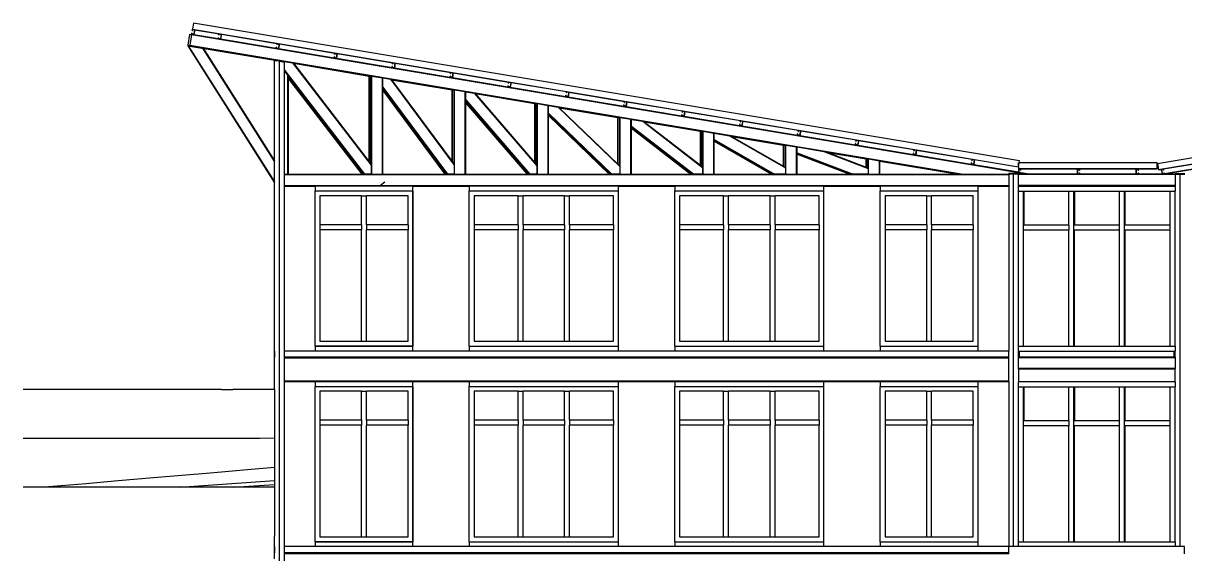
# Model space of a CAD drawing. Extents: x -47 to 47, y -13.1 to 12.1.
# Drawn here: x -46.96 to -23.22, y 1.22 to 12.06 of the extents above; entities that cross this region are included whole.
import ezdxf

# ---------------------------------------------------------------- set-up
doc = ezdxf.new("R2010")
doc.units = 0
doc.layers.get('0').update_dxf_attribs({"linetype": 'CONTINUOUS'})

msp = doc.modelspace()

# ---------------------------------------------------------------- linework, layer by layer
for p, q in [((-43.504, 11.915), (-43.5, 11.94)), ((-43.504, 11.915), (-43.499, 11.915)), ((-43.499, 11.946), (-43.5, 11.94)), ((-43.5, 11.94), (-43.451, 11.932)), ((-43.48, 12.064), (-43.499, 11.946)), ((-43.48, 12.064), (-43.499, 11.946)), ((-43.499, 11.946), (-26.619, 9.132)), ((-43.499, 11.915), (-43.496, 11.934)), ((-43.496, 11.934), (-43.457, 11.928)), ((-26.6, 9.251), (-43.48, 12.064)), ((-43.457, 11.928), (-43.472, 11.839)), ((-43.451, 11.932), (-43.467, 11.833)), ((-43.451, 11.932), (-42.956, 11.849)), ((-6.558, 12.064), (-23.779, 9.194)), ((-23.76, 9.075), (-6.538, 11.946)), ((-43.558, 11.832), (-43.595, 11.614)), ((-43.557, 11.841), (-43.558, 11.832)), ((-43.558, 11.832), (-43.519, 11.825)), ((-43.557, 11.841), (-43.518, 11.835)), ((-43.519, 11.825), (-43.555, 11.614)), ((-43.518, 11.832), (-43.519, 11.825)), ((-43.517, 11.841), (-43.518, 11.835)), ((-43.518, 11.835), (-43.518, 11.832)), ((-43.518, 11.832), (-26.619, 9.015)), ((-43.517, 11.841), (-43.513, 11.866)), ((-43.467, 11.833), (-43.517, 11.841)), ((-43.508, 11.865), (-43.513, 11.866)), ((-43.511, 11.846), (-43.508, 11.865)), ((-43.472, 11.839), (-43.511, 11.846)), ((-43.467, 11.833), (-42.972, 11.751)), ((-42.972, 11.751), (-42.968, 11.775)), ((-42.923, 11.743), (-42.972, 11.751)), ((-42.963, 11.775), (-42.968, 11.775)), ((-42.967, 11.755), (-42.963, 11.775)), ((-42.927, 11.748), (-42.967, 11.755)), ((-42.96, 11.825), (-42.956, 11.849)), ((-42.96, 11.825), (-42.955, 11.824)), ((-42.956, 11.849), (-42.907, 11.841)), ((-42.955, 11.824), (-42.952, 11.844)), ((-42.952, 11.844), (-42.912, 11.837)), ((-42.912, 11.837), (-42.927, 11.748)), ((-42.907, 11.841), (-42.923, 11.743)), ((-42.923, 11.743), (-41.789, 11.553)), ((-42.907, 11.841), (-41.772, 11.652)), ((-41.776, 11.627), (-41.772, 11.652)), ((-41.772, 11.652), (-41.723, 11.644)), ((-41.772, 11.627), (-41.768, 11.646)), ((-41.768, 11.646), (-41.729, 11.64)), ((-41.729, 11.64), (-41.744, 11.551)), ((-41.723, 11.644), (-41.739, 11.545)), ((-41.723, 11.644), (-40.589, 11.455)), ((-6.519, 11.832), (-23.626, 8.981)), ((-43.595, 11.614), (-43.596, 11.605)), ((-43.596, 11.605), (-41.818, 11.308)), ((-43.596, 11.604), (-43.596, 11.605)), ((-43.596, 11.604), (-43.596, 11.605)), ((-43.596, 11.604), (-43.596, 11.605)), ((-43.596, 11.604), (-41.819, 8.803)), ((-43.583, 11.602), (-43.596, 11.604)), ((-43.595, 11.614), (-43.556, 11.608)), ((-43.291, 11.554), (-43.583, 11.602)), ((-43.583, 11.602), (-41.819, 8.822)), ((-43.555, 11.614), (-43.556, 11.608)), ((-43.556, 11.608), (-43.556, 11.605)), ((-43.556, 11.605), (-41.817, 11.315)), ((-43.555, 11.614), (-27.752, 8.981)), ((-43.278, 11.552), (-43.291, 11.554)), ((-43.291, 11.554), (-41.819, 9.233)), ((-43.278, 11.552), (-41.819, 9.251)), ((-41.789, 11.553), (-41.785, 11.578)), ((-41.739, 11.545), (-41.789, 11.553)), ((-41.78, 11.577), (-41.785, 11.578)), ((-41.783, 11.558), (-41.78, 11.577)), ((-41.744, 11.551), (-41.783, 11.558)), ((-41.776, 11.627), (-41.772, 11.627)), ((-41.739, 11.545), (-40.605, 11.356)), ((-40.593, 11.43), (-40.589, 11.455)), ((-40.593, 11.43), (-40.588, 11.429)), ((-40.589, 11.455), (-40.539, 11.447)), ((-40.588, 11.429), (-40.585, 11.449)), ((-40.585, 11.449), (-40.545, 11.443)), ((-40.545, 11.443), (-40.56, 11.354)), ((-40.539, 11.447), (-40.556, 11.348)), ((-40.539, 11.447), (-39.405, 11.258)), ((-41.819, 11.305), (-41.818, 11.308)), ((-41.819, 11.305), (-41.819, 11.305)), ((-41.813, 11.304), (-41.819, 11.305)), ((-41.819, 9.251), (-41.819, 11.305)), ((-41.818, 11.308), (-41.817, 11.315)), ((-41.617, 11.282), (-41.817, 11.315)), ((-41.779, 11.298), (-41.813, 11.304)), ((-41.813, 11.304), (-41.779, 11.298)), ((-41.779, 11.298), (-41.779, 11.298)), ((-41.719, 11.288), (-41.779, 11.298)), ((-41.719, -2.274), (-41.719, 11.288)), ((-41.719, 11.288), (-41.619, 11.272)), ((-41.619, 11.272), (-41.617, 11.282)), ((-41.619, 11.103), (-41.619, 11.272)), ((-41.617, 11.282), (-41.457, 11.255)), ((-41.457, 11.255), (-39.846, 9.161)), ((-41.457, 11.255), (-41.443, 11.253)), ((-41.443, 11.253), (-39.846, 10.986)), ((-41.443, 11.253), (-41.437, 11.245)), ((-41.437, 11.245), (-39.886, 10.986)), ((-41.437, 11.245), (-39.886, 9.229)), ((-40.605, 11.356), (-40.601, 11.381)), ((-40.556, 11.348), (-40.605, 11.356)), ((-40.596, 11.38), (-40.601, 11.381)), ((-40.599, 11.36), (-40.596, 11.38)), ((-40.56, 11.354), (-40.599, 11.36)), ((-40.556, 11.348), (-39.421, 11.159)), ((-39.421, 11.159), (-39.417, 11.184)), ((-39.372, 11.151), (-39.421, 11.159)), ((-39.412, 11.183), (-39.417, 11.184)), ((-39.416, 11.163), (-39.412, 11.183)), ((-39.376, 11.156), (-39.416, 11.163)), ((-39.409, 11.233), (-39.405, 11.258)), ((-39.409, 11.233), (-39.404, 11.232)), ((-39.405, 11.258), (-39.356, 11.249)), ((-39.404, 11.232), (-39.401, 11.252)), ((-39.401, 11.252), (-39.361, 11.245)), ((-39.361, 11.245), (-39.376, 11.156)), ((-39.356, 11.249), (-39.372, 11.151)), ((-39.356, 11.249), (-38.221, 11.06)), ((-41.619, 11.087), (-41.619, 11.103)), ((-41.619, 11.103), (-39.985, 8.981)), ((-41.619, 8.981), (-41.619, 11.087)), ((-41.619, 11.087), (-41.548, 10.996)), ((-41.548, 8.981), (-41.548, 10.996)), ((-41.548, 10.996), (-41.539, 10.983)), ((-41.539, 10.947), (-41.539, 10.983)), ((-41.539, 10.983), (-39.997, 8.981)), ((-41.539, 10.931), (-41.539, 10.947)), ((-41.539, 10.947), (-40.025, 8.981)), ((-41.539, 10.931), (-40.037, 8.981)), ((-41.539, 8.981), (-41.539, 10.931)), ((-39.886, 9.229), (-39.886, 10.986)), ((-39.876, 10.985), (-39.886, 10.986)), ((-39.876, 9.217), (-39.876, 10.985)), ((-39.876, 10.985), (-39.846, 10.98)), ((-39.836, 10.985), (-39.846, 10.986)), ((-39.846, 10.98), (-39.846, 10.986)), ((-39.846, 9.177), (-39.846, 10.98)), ((-39.836, 8.981), (-39.836, 10.985)), ((-39.836, 10.985), (-39.616, 10.948)), ((-39.616, 8.981), (-39.616, 10.948)), ((-39.606, 10.946), (-39.616, 10.948)), ((-39.606, 10.761), (-39.606, 10.946)), ((-39.606, 10.946), (-39.45, 10.92)), ((-39.45, 10.92), (-38.153, 9.166)), ((-39.45, 10.92), (-39.436, 10.918)), ((-39.372, 11.151), (-38.238, 10.962)), ((-38.238, 10.962), (-38.234, 10.986)), ((-38.188, 10.953), (-38.238, 10.962)), ((-38.229, 10.985), (-38.234, 10.986)), ((-38.232, 10.966), (-38.229, 10.985)), ((-38.193, 10.959), (-38.232, 10.966)), ((-38.225, 11.036), (-38.221, 11.06)), ((-38.225, 11.036), (-38.221, 11.035)), ((-38.221, 11.06), (-38.172, 11.052)), ((-38.221, 11.035), (-38.217, 11.055)), ((-38.217, 11.055), (-38.178, 11.048)), ((-38.178, 11.048), (-38.193, 10.959)), ((-38.172, 11.052), (-38.188, 10.953)), ((-38.188, 10.953), (-37.054, 10.764)), ((-38.172, 11.052), (-37.038, 10.863)), ((-39.606, 10.761), (-39.614, 10.755)), ((-39.614, 10.755), (-39.606, 10.744)), ((-39.606, 10.761), (-38.29, 8.981)), ((-39.606, 10.744), (-39.606, 10.761)), ((-39.606, 10.744), (-38.303, 8.981)), ((-39.606, 10.707), (-39.606, 10.744)), ((-39.606, 10.707), (-38.33, 8.981)), ((-39.606, 10.69), (-39.606, 10.707)), ((-39.606, 8.981), (-39.606, 10.69)), ((-39.606, 10.69), (-38.343, 8.981)), ((-39.436, 10.918), (-38.153, 10.704)), ((-39.436, 10.918), (-39.43, 10.91)), ((-39.43, 10.91), (-38.193, 10.704)), ((-39.43, 10.91), (-38.193, 9.237)), ((-38.193, 9.237), (-38.193, 10.704)), ((-38.184, 10.703), (-38.193, 10.704)), ((-38.184, 9.223), (-38.184, 10.703)), ((-38.184, 10.703), (-38.153, 10.698)), ((-38.144, 10.703), (-38.153, 10.704)), ((-38.153, 10.698), (-38.153, 10.704)), ((-38.153, 9.183), (-38.153, 10.698)), ((-38.144, 8.981), (-38.144, 10.703)), ((-38.144, 10.703), (-37.923, 10.666)), ((-37.054, 10.764), (-37.05, 10.789)), ((-37.005, 10.756), (-37.054, 10.764)), ((-37.045, 10.788), (-37.05, 10.789)), ((-37.048, 10.768), (-37.045, 10.788)), ((-37.009, 10.762), (-37.048, 10.768)), ((-37.042, 10.838), (-37.038, 10.863)), ((-37.042, 10.838), (-37.037, 10.838)), ((-37.038, 10.863), (-36.988, 10.855)), ((-37.037, 10.838), (-37.034, 10.857)), ((-37.034, 10.857), (-36.994, 10.851)), ((-36.994, 10.851), (-37.009, 10.762)), ((-36.988, 10.855), (-37.005, 10.756)), ((-37.005, 10.756), (-35.87, 10.567)), ((-36.988, 10.855), (-35.854, 10.666)), ((-37.923, 8.981), (-37.923, 10.666)), ((-37.913, 10.664), (-37.923, 10.666)), ((-37.913, 10.496), (-37.913, 10.664)), ((-37.913, 10.664), (-37.743, 10.636)), ((-37.913, 10.481), (-37.913, 10.496)), ((-37.913, 10.496), (-36.607, 8.981)), ((-37.913, 10.481), (-36.619, 8.981)), ((-37.913, 10.449), (-37.913, 10.481)), ((-37.913, 10.449), (-36.647, 8.981)), ((-37.913, 10.434), (-37.913, 10.449)), ((-37.743, 10.636), (-36.461, 9.149)), ((-37.743, 10.636), (-37.728, 10.633)), ((-37.728, 10.633), (-36.461, 10.422)), ((-37.728, 10.633), (-37.722, 10.626)), ((-37.722, 10.626), (-36.501, 10.422)), ((-37.722, 10.626), (-36.501, 9.211)), ((-35.87, 10.567), (-35.866, 10.592)), ((-35.821, 10.559), (-35.87, 10.567)), ((-35.861, 10.591), (-35.866, 10.592)), ((-35.865, 10.571), (-35.861, 10.591)), ((-35.825, 10.565), (-35.865, 10.571)), ((-35.858, 10.641), (-35.854, 10.666)), ((-35.858, 10.641), (-35.853, 10.64)), ((-35.854, 10.666), (-35.805, 10.658)), ((-35.853, 10.64), (-35.85, 10.66)), ((-35.85, 10.66), (-35.81, 10.653)), ((-35.81, 10.653), (-35.825, 10.565)), ((-35.805, 10.658), (-35.821, 10.559)), ((-35.821, 10.559), (-34.687, 10.37)), ((-35.805, 10.658), (-34.67, 10.468)), ((-34.674, 10.444), (-34.67, 10.468)), ((-34.674, 10.444), (-34.669, 10.443)), ((-34.67, 10.468), (-34.621, 10.46)), ((-34.669, 10.443), (-34.666, 10.463)), ((-34.666, 10.463), (-34.627, 10.456)), ((-34.627, 10.456), (-34.642, 10.367)), ((-34.621, 10.46), (-34.637, 10.362)), ((-34.621, 10.46), (-33.487, 10.271)), ((-37.913, 8.981), (-37.913, 10.434)), ((-37.913, 10.434), (-36.659, 8.981)), ((-36.501, 9.211), (-36.501, 10.422)), ((-36.501, 10.422), (-36.491, 10.421)), ((-36.491, 9.199), (-36.491, 10.421)), ((-36.491, 10.421), (-36.461, 10.416)), ((-36.461, 10.422), (-36.451, 10.421)), ((-36.461, 10.416), (-36.461, 10.422)), ((-36.461, 9.164), (-36.461, 10.416)), ((-36.451, 8.981), (-36.451, 10.421)), ((-36.451, 10.421), (-36.231, 10.384)), ((-36.231, 8.981), (-36.231, 10.384)), ((-36.231, 10.384), (-36.221, 10.382)), ((-36.221, 10.229), (-36.221, 10.382)), ((-36.221, 10.382), (-36.029, 10.35)), ((-36.221, 10.215), (-36.221, 10.229)), ((-36.221, 10.229), (-34.927, 8.981)), ((-36.221, 10.215), (-34.941, 8.981)), ((-36.221, 10.19), (-36.221, 10.215)), ((-36.029, 10.35), (-34.768, 9.134)), ((-36.029, 10.35), (-36.012, 10.347)), ((-36.012, 10.347), (-34.768, 10.14)), ((-36.012, 10.347), (-36.004, 10.339)), ((-36.004, 10.339), (-34.808, 10.14)), ((-36.004, 10.339), (-34.808, 9.186)), ((-34.687, 10.37), (-34.683, 10.394)), ((-34.637, 10.362), (-34.687, 10.37)), ((-34.678, 10.394), (-34.683, 10.394)), ((-34.681, 10.374), (-34.678, 10.394)), ((-34.642, 10.367), (-34.681, 10.374)), ((-34.637, 10.362), (-33.503, 10.173)), ((-33.491, 10.247), (-33.487, 10.271)), ((-33.491, 10.247), (-33.486, 10.246)), ((-33.487, 10.271), (-33.437, 10.263)), ((-33.486, 10.246), (-33.483, 10.265)), ((-33.483, 10.265), (-33.443, 10.259)), ((-33.443, 10.259), (-33.458, 10.17)), ((-33.437, 10.263), (-33.454, 10.164)), ((-33.437, 10.263), (-32.303, 10.074)), ((-36.221, 10.19), (-34.967, 8.981)), ((-36.221, 10.177), (-36.221, 10.19)), ((-36.221, 8.981), (-36.221, 10.177)), ((-36.221, 10.177), (-34.981, 8.981)), ((-34.808, 9.186), (-34.808, 10.14)), ((-34.808, 10.14), (-34.799, 10.138)), ((-34.799, 9.177), (-34.799, 10.138)), ((-34.799, 10.138), (-34.768, 10.133)), ((-34.768, 10.14), (-34.759, 10.138)), ((-34.768, 10.133), (-34.768, 10.14)), ((-34.768, 9.147), (-34.768, 10.133)), ((-34.759, 8.981), (-34.759, 10.138)), ((-34.759, 10.138), (-34.538, 10.102)), ((-34.538, 8.981), (-34.538, 10.102)), ((-34.538, 10.102), (-34.528, 10.1)), ((-34.528, 9.961), (-34.528, 10.1)), ((-34.528, 10.1), (-34.298, 10.062)), ((-34.298, 10.062), (-33.076, 9.12)), ((-34.298, 10.062), (-34.278, 10.058)), ((-34.278, 10.058), (-33.076, 9.858)), ((-34.278, 10.058), (-34.267, 10.05)), ((-34.267, 10.05), (-33.116, 9.858)), ((-34.267, 10.05), (-33.116, 9.163)), ((-33.503, 10.173), (-33.499, 10.197)), ((-33.454, 10.164), (-33.503, 10.173)), ((-33.494, 10.196), (-33.499, 10.197)), ((-33.497, 10.177), (-33.494, 10.196)), ((-33.458, 10.17), (-33.497, 10.177)), ((-33.454, 10.164), (-32.319, 9.975)), ((-32.319, 9.975), (-32.315, 10)), ((-32.27, 9.967), (-32.319, 9.975)), ((-32.31, 9.999), (-32.315, 10)), ((-32.314, 9.979), (-32.31, 9.999)), ((-32.274, 9.973), (-32.314, 9.979)), ((-32.307, 10.049), (-32.303, 10.074)), ((-32.307, 10.049), (-32.302, 10.048)), ((-32.303, 10.074), (-32.254, 10.066)), ((-32.302, 10.048), (-32.299, 10.068)), ((-32.299, 10.068), (-32.259, 10.062)), ((-32.259, 10.062), (-32.274, 9.973)), ((-32.254, 10.066), (-32.27, 9.967)), ((-32.254, 10.066), (-31.119, 9.877)), ((-34.528, 9.949), (-34.528, 9.961)), ((-34.528, 9.961), (-33.256, 8.981)), ((-34.528, 9.949), (-33.273, 8.981)), ((-34.528, 9.93), (-34.528, 9.949)), ((-34.528, 9.93), (-33.296, 8.981)), ((-34.528, 9.918), (-34.528, 9.93)), ((-34.528, 8.981), (-34.528, 9.918)), ((-34.528, 9.918), (-33.313, 8.981)), ((-33.116, 9.163), (-33.116, 9.858)), ((-33.116, 9.858), (-33.106, 9.856)), ((-33.106, 9.155), (-33.106, 9.856)), ((-33.106, 9.856), (-33.076, 9.851)), ((-33.076, 9.858), (-33.066, 9.856)), ((-33.076, 9.851), (-33.076, 9.858)), ((-33.076, 9.132), (-33.076, 9.851)), ((-33.066, 8.981), (-33.066, 9.856)), ((-33.066, 9.856), (-32.846, 9.82)), ((-32.846, 8.981), (-32.846, 9.82)), ((-32.846, 9.82), (-32.836, 9.818)), ((-32.836, 9.691), (-32.836, 9.818)), ((-32.836, 9.818), (-32.526, 9.766)), ((-32.526, 9.766), (-31.383, 9.108)), ((-32.526, 9.766), (-32.498, 9.762)), ((-32.498, 9.762), (-31.383, 9.576)), ((-32.498, 9.762), (-32.482, 9.752)), ((-32.482, 9.752), (-31.423, 9.576)), ((-32.482, 9.752), (-31.423, 9.142)), ((-32.27, 9.967), (-31.136, 9.778)), ((-31.136, 9.778), (-31.132, 9.803)), ((-31.086, 9.77), (-31.136, 9.778)), ((-31.127, 9.802), (-31.132, 9.803)), ((-31.13, 9.782), (-31.127, 9.802)), ((-31.091, 9.776), (-31.13, 9.782)), ((-31.123, 9.852), (-31.119, 9.877)), ((-31.123, 9.852), (-31.118, 9.851)), ((-31.119, 9.877), (-31.07, 9.868)), ((-31.118, 9.851), (-31.115, 9.871)), ((-31.115, 9.871), (-31.076, 9.864)), ((-31.076, 9.864), (-31.091, 9.776)), ((-31.07, 9.868), (-31.086, 9.77)), ((-31.086, 9.77), (-29.952, 9.581)), ((-31.07, 9.868), (-29.936, 9.679)), ((-32.836, 9.68), (-32.836, 9.691)), ((-32.836, 9.691), (-31.604, 8.981)), ((-32.836, 9.68), (-31.624, 8.981)), ((-32.836, 9.668), (-32.836, 9.68)), ((-32.836, 9.668), (-31.644, 8.981)), ((-32.836, 9.656), (-32.836, 9.668)), ((-32.836, 8.981), (-32.836, 9.656)), ((-32.836, 9.656), (-31.664, 8.981)), ((-31.423, 9.142), (-31.423, 9.576)), ((-31.414, 9.574), (-31.423, 9.576)), ((-31.414, 9.137), (-31.414, 9.574)), ((-31.414, 9.574), (-31.383, 9.569)), ((-31.374, 9.574), (-31.383, 9.576)), ((-31.383, 9.569), (-31.383, 9.576)), ((-31.383, 9.119), (-31.383, 9.569)), ((-31.374, 8.981), (-31.374, 9.574)), ((-31.374, 9.574), (-31.153, 9.538)), ((-31.153, 8.981), (-31.153, 9.538)), ((-31.153, 9.538), (-31.143, 9.536)), ((-31.143, 9.418), (-31.143, 9.536)), ((-31.143, 9.536), (-30.596, 9.445)), ((-29.952, 9.581), (-29.948, 9.605)), ((-29.903, 9.572), (-29.952, 9.581)), ((-29.943, 9.605), (-29.948, 9.605)), ((-29.946, 9.585), (-29.943, 9.605)), ((-29.907, 9.578), (-29.946, 9.585)), ((-29.94, 9.655), (-29.936, 9.679)), ((-29.94, 9.655), (-29.935, 9.654)), ((-29.936, 9.679), (-29.886, 9.671)), ((-29.935, 9.654), (-29.932, 9.674)), ((-29.932, 9.674), (-29.892, 9.667)), ((-29.892, 9.667), (-29.907, 9.578)), ((-29.886, 9.671), (-29.903, 9.572)), ((-29.903, 9.572), (-28.768, 9.383)), ((-29.886, 9.671), (-28.752, 9.482)), ((-31.143, 9.407), (-31.143, 9.418)), ((-31.143, 9.418), (-30, 8.981)), ((-31.143, 9.407), (-30.027, 8.981)), ((-31.143, 9.403), (-31.143, 9.407)), ((-31.143, 9.403), (-30.04, 8.981)), ((-31.143, 9.392), (-31.143, 9.403)), ((-31.143, 8.981), (-31.143, 9.392)), ((-31.143, 9.392), (-30.067, 8.981)), ((-30.596, 9.445), (-30.548, 9.437)), ((-30.596, 9.445), (-29.691, 9.099)), ((-30.548, 9.437), (-29.691, 9.294)), ((-30.548, 9.437), (-30.517, 9.425)), ((-30.517, 9.425), (-29.731, 9.294)), ((-30.517, 9.425), (-29.731, 9.124)), ((-29.731, 9.124), (-29.731, 9.294)), ((-29.731, 9.294), (-29.721, 9.292)), ((-29.721, 9.121), (-29.721, 9.292)), ((-29.721, 9.292), (-29.691, 9.287)), ((-29.691, 9.294), (-29.681, 9.292)), ((-29.691, 9.287), (-29.691, 9.294)), ((-29.691, 9.109), (-29.691, 9.287)), ((-29.681, 8.981), (-29.681, 9.292)), ((-29.681, 9.292), (-29.461, 9.255)), ((-28.768, 9.383), (-28.764, 9.408)), ((-28.719, 9.375), (-28.768, 9.383)), ((-28.759, 9.407), (-28.764, 9.408)), ((-28.763, 9.388), (-28.759, 9.407)), ((-28.723, 9.381), (-28.763, 9.388)), ((-28.756, 9.457), (-28.752, 9.482)), ((-28.756, 9.457), (-28.751, 9.457)), ((-28.752, 9.482), (-28.703, 9.474)), ((-28.751, 9.457), (-28.748, 9.476)), ((-28.748, 9.476), (-28.708, 9.47)), ((-28.708, 9.47), (-28.723, 9.381)), ((-28.703, 9.474), (-28.719, 9.375)), ((-28.719, 9.375), (-27.585, 9.186)), ((-28.703, 9.474), (-27.568, 9.285)), ((-27.572, 9.26), (-27.568, 9.285)), ((-27.572, 9.26), (-27.567, 9.259)), ((-27.568, 9.285), (-27.519, 9.277)), ((-27.567, 9.259), (-27.564, 9.279)), ((-27.564, 9.279), (-27.525, 9.272)), ((-27.525, 9.272), (-27.54, 9.184)), ((-27.519, 9.277), (-27.535, 9.178)), ((-27.519, 9.277), (-26.62, 9.127)), ((-23.653, 9.087), (-22.518, 9.277)), ((-41.819, 9.233), (-41.819, 9.251)), ((-41.819, 8.822), (-41.819, 9.233)), ((-39.886, 9.229), (-39.876, 9.217)), ((-39.876, 9.217), (-39.846, 9.177)), ((-39.846, 9.177), (-39.846, 9.161)), ((-39.846, 9.161), (-39.846, 8.981)), ((-38.193, 9.237), (-38.184, 9.223)), ((-38.184, 9.223), (-38.153, 9.183)), ((-38.153, 9.183), (-38.153, 9.166)), ((-38.153, 9.166), (-38.153, 8.981)), ((-36.501, 9.211), (-36.491, 9.199)), ((-36.491, 9.199), (-36.461, 9.164)), ((-36.461, 9.164), (-36.461, 9.149)), ((-36.461, 9.149), (-36.461, 8.981)), ((-34.808, 9.186), (-34.799, 9.177)), ((-34.799, 9.177), (-34.768, 9.147)), ((-34.768, 9.147), (-34.768, 9.134)), ((-34.768, 9.134), (-34.768, 8.981)), ((-33.116, 9.163), (-33.106, 9.155)), ((-33.106, 9.155), (-33.076, 9.132)), ((-33.076, 9.132), (-33.076, 9.12)), ((-33.076, 9.12), (-33.076, 8.981)), ((-31.423, 9.142), (-31.414, 9.137)), ((-31.414, 9.137), (-31.383, 9.119)), ((-31.383, 9.119), (-31.383, 9.108)), ((-31.383, 9.108), (-31.383, 8.981)), ((-29.731, 9.124), (-29.721, 9.121)), ((-29.721, 9.121), (-29.691, 9.109)), ((-29.691, 9.109), (-29.691, 9.099)), ((-29.691, 9.099), (-29.691, 8.981)), ((-29.461, 8.981), (-29.461, 9.255)), ((-29.461, 9.255), (-29.451, 9.254)), ((-29.451, 9.254), (-27.812, 8.981)), ((-29.451, 9.247), (-29.451, 9.254)), ((-29.451, 9.247), (-27.852, 8.981)), ((-29.451, 8.981), (-29.451, 9.247)), ((-27.585, 9.186), (-27.581, 9.211)), ((-27.535, 9.178), (-27.585, 9.186)), ((-27.576, 9.21), (-27.581, 9.211)), ((-27.579, 9.19), (-27.576, 9.21)), ((-27.54, 9.184), (-27.579, 9.19)), ((-27.535, 9.178), (-26.619, 9.025)), ((-26.619, 9.132), (-26.62, 9.127)), ((-26.619, 9.137), (-26.619, 9.213)), ((-26.606, 9.213), (-26.619, 9.213)), ((-26.619, 9.137), (-26.606, 9.213)), ((-26.619, 9.132), (-26.619, 9.137)), ((-26.619, 9.137), (-26.619, 9.093)), ((-26.619, 9.093), (-26.619, 9.087)), ((-26.619, 9.093), (-23.783, 9.093)), ((-26.619, 9.087), (-23.783, 9.087)), ((-26.569, 9.081), (-26.619, 9.081)), ((-26.619, 9.081), (-26.619, 9.025)), ((-26.619, 9.025), (-26.619, 9.015)), ((-26.574, 9.076), (-26.614, 9.076)), ((-26.614, 9.076), (-26.614, 9.024)), ((-26.614, 9.024), (-26.352, 8.981)), ((-26.614, 9.024), (-26.614, 9.014)), ((-26.606, 9.213), (-26.6, 9.251)), ((-23.783, 9.213), (-26.606, 9.213)), ((-26.574, 9.056), (-26.574, 9.076)), ((-26.569, 9.056), (-26.574, 9.056)), ((-26.569, 9.056), (-26.569, 9.081)), ((-25.369, 9.081), (-25.419, 9.081)), ((-25.419, 9.081), (-25.419, 8.981)), ((-25.414, 9.076), (-25.414, 8.986)), ((-25.374, 9.076), (-25.414, 9.076)), ((-25.374, 9.056), (-25.374, 9.076)), ((-25.369, 9.056), (-25.374, 9.056)), ((-25.369, 9.056), (-25.369, 9.081)), ((-24.169, 9.081), (-24.219, 9.081)), ((-24.219, 9.081), (-24.219, 8.981)), ((-24.214, 9.076), (-24.214, 8.986)), ((-24.174, 9.076), (-24.214, 9.076)), ((-24.174, 9.056), (-24.174, 9.076)), ((-24.169, 9.056), (-24.174, 9.056)), ((-24.169, 9.056), (-24.169, 9.081)), ((-23.783, 9.093), (-23.783, 9.213)), ((-23.783, 9.093), (-23.783, 9.087)), ((-23.779, 9.194), (-23.76, 9.075)), ((-23.76, 9.075), (-23.759, 9.07)), ((-23.759, 9.07), (-23.702, 9.079)), ((-23.653, 9.087), (-23.702, 9.079)), ((-23.702, 9.079), (-23.686, 8.981)), ((-23.657, 9.082), (-23.696, 9.075)), ((-23.696, 9.075), (-23.681, 8.986)), ((-23.653, 9.062), (-23.657, 9.082)), ((-23.649, 9.063), (-23.653, 9.087)), ((-23.649, 9.063), (-23.653, 9.062)), ((-22.502, 9.178), (-23.636, 8.989)), ((-41.819, 8.803), (-41.819, 8.822)), ((-41.819, 4.583), (-41.819, 8.803)), ((-41.619, 8.981), (-41.548, 8.981)), ((-41.619, 8.971), (-41.619, 8.981)), ((-41.619, 8.971), (-26.819, 8.971)), ((-41.619, 8.75), (-41.619, 8.971)), ((-41.548, 8.981), (-41.539, 8.981)), ((-41.539, 8.981), (-40.037, 8.981)), ((-40.025, 8.981), (-40.037, 8.981)), ((-39.997, 8.981), (-40.025, 8.981)), ((-39.985, 8.981), (-39.997, 8.981)), ((-39.846, 8.981), (-39.985, 8.981)), ((-39.846, 8.981), (-39.836, 8.981)), ((-39.836, 8.981), (-39.616, 8.981)), ((-39.57, 8.819), (-39.659, 8.75)), ((-39.616, 8.981), (-39.606, 8.981)), ((-39.606, 8.981), (-38.343, 8.981)), ((-38.33, 8.981), (-38.343, 8.981)), ((-38.303, 8.981), (-38.33, 8.981)), ((-38.29, 8.981), (-38.303, 8.981)), ((-38.153, 8.981), (-38.29, 8.981)), ((-38.153, 8.981), (-38.144, 8.981)), ((-38.144, 8.981), (-37.923, 8.981)), ((-37.923, 8.981), (-37.913, 8.981)), ((-37.913, 8.981), (-36.659, 8.981)), ((-36.647, 8.981), (-36.659, 8.981)), ((-36.619, 8.981), (-36.647, 8.981)), ((-36.607, 8.981), (-36.619, 8.981)), ((-36.461, 8.981), (-36.607, 8.981)), ((-36.461, 8.981), (-36.451, 8.981)), ((-36.451, 8.981), (-36.231, 8.981)), ((-36.231, 8.981), (-36.221, 8.981)), ((-36.221, 8.981), (-34.981, 8.981)), ((-34.967, 8.981), (-34.981, 8.981)), ((-34.941, 8.981), (-34.967, 8.981)), ((-34.927, 8.981), (-34.941, 8.981)), ((-34.768, 8.981), (-34.927, 8.981)), ((-34.768, 8.981), (-34.759, 8.981)), ((-34.759, 8.981), (-34.538, 8.981)), ((-34.538, 8.981), (-34.528, 8.981)), ((-34.528, 8.981), (-33.313, 8.981)), ((-33.296, 8.981), (-33.313, 8.981)), ((-33.273, 8.981), (-33.296, 8.981)), ((-33.256, 8.981), (-33.273, 8.981)), ((-33.076, 8.981), (-33.256, 8.981)), ((-33.076, 8.981), (-33.066, 8.981)), ((-33.066, 8.981), (-32.846, 8.981)), ((-32.846, 8.981), (-32.836, 8.981)), ((-32.836, 8.981), (-31.664, 8.981)), ((-31.644, 8.981), (-31.664, 8.981)), ((-31.624, 8.981), (-31.644, 8.981)), ((-31.604, 8.981), (-31.624, 8.981)), ((-31.383, 8.981), (-31.604, 8.981)), ((-31.383, 8.981), (-31.374, 8.981)), ((-31.374, 8.981), (-31.153, 8.981)), ((-31.153, 8.981), (-31.143, 8.981)), ((-31.143, 8.981), (-30.067, 8.981)), ((-30.04, 8.981), (-30.067, 8.981)), ((-30.027, 8.981), (-30.04, 8.981)), ((-30, 8.981), (-30.027, 8.981)), ((-29.691, 8.981), (-30, 8.981)), ((-29.691, 8.981), (-29.681, 8.981)), ((-29.681, 8.981), (-29.461, 8.981)), ((-29.461, 8.981), (-29.451, 8.981)), ((-29.451, 8.981), (-27.852, 8.981)), ((-27.852, 8.981), (-27.812, 8.981)), ((-27.812, 8.981), (-27.752, 8.981)), ((-27.752, 8.981), (-26.819, 8.981)), ((-26.619, 8.991), (-26.819, 8.991)), ((-26.819, 8.981), (-26.819, 8.991)), ((-26.719, 8.981), (-26.819, 8.981)), ((-26.819, 8.981), (-26.819, 8.971)), ((-26.819, 8.971), (-26.819, 8.75)), ((-26.619, 8.981), (-26.719, 8.981)), ((-26.719, 1.371), (-26.719, 8.981)), ((-26.619, 9.015), (-26.619, 8.991)), ((-26.619, 8.991), (-26.619, 8.981)), ((-26.619, 8.981), (-26.569, 8.981)), ((-26.619, 8.971), (-26.619, 8.981)), ((-23.419, 8.971), (-26.619, 8.971)), ((-26.619, 8.75), (-26.619, 8.971)), ((-26.614, 9.014), (-26.411, 8.981)), ((-26.614, 9.014), (-26.614, 8.986)), ((-26.614, 8.986), (-26.574, 8.986)), ((-26.574, 9.006), (-26.569, 9.006)), ((-26.574, 8.986), (-26.574, 9.006)), ((-26.569, 8.981), (-26.569, 9.006)), ((-26.411, 8.981), (-26.569, 8.981)), ((-26.411, 8.981), (-26.412, 8.981)), ((-26.352, 8.981), (-26.411, 8.981)), ((-25.419, 8.981), (-26.352, 8.981)), ((-25.419, 8.981), (-25.369, 8.981)), ((-25.414, 8.986), (-25.374, 8.986)), ((-25.374, 9.006), (-25.369, 9.006)), ((-25.374, 8.986), (-25.374, 9.006)), ((-25.369, 8.981), (-25.369, 9.006)), ((-24.219, 8.981), (-25.369, 8.981)), ((-24.219, 8.981), (-24.169, 8.981)), ((-24.214, 8.986), (-24.174, 8.986)), ((-24.174, 9.006), (-24.169, 9.006)), ((-24.174, 8.986), (-24.174, 9.006)), ((-24.169, 8.981), (-24.169, 9.006)), ((-23.686, 8.981), (-24.169, 8.981)), ((-23.686, 8.981), (-23.636, 8.989)), ((-23.686, 8.981), (-23.626, 8.981)), ((-23.681, 8.986), (-23.642, 8.993)), ((-23.645, 9.013), (-23.64, 9.014)), ((-23.642, 8.993), (-23.645, 9.013)), ((-23.636, 8.989), (-23.64, 9.014)), ((-23.419, 8.981), (-23.626, 8.981)), ((-23.626, 8.981), (-23.626, 8.981)), ((-23.419, 8.991), (-23.219, 8.991)), ((-23.419, 8.981), (-23.419, 8.991)), ((-23.419, 8.981), (-23.319, 8.981)), ((-23.419, 8.981), (-23.419, 8.971)), ((-23.419, 8.971), (-23.419, 8.75)), ((-23.319, 1.371), (-23.319, 8.981)), ((-23.319, 8.981), (-23.219, 8.981)), ((-41.619, 8.75), (-26.819, 8.75)), ((-41.619, 8.741), (-41.619, 8.75)), ((-41.619, 8.741), (-26.819, 8.741)), ((-41.619, 8.736), (-41.619, 8.741)), ((-41.619, 5.366), (-41.619, 8.736)), ((-41.619, 8.736), (-40.994, 8.736)), ((-40.994, 8.736), (-40.994, 8.641)), ((-40.994, 5.466), (-40.994, 8.641)), ((-40.994, 8.641), (-38.994, 8.641)), ((-40.994, 8.641), (-38.994, 8.641)), ((-40.994, 5.466), (-40.994, 8.641)), ((-38.994, 8.736), (-37.844, 8.736)), ((-38.994, 8.641), (-38.994, 8.736)), ((-38.994, 5.466), (-38.994, 8.641)), ((-38.994, 8.641), (-38.994, 5.466)), ((-37.844, 8.736), (-37.844, 8.641)), ((-37.844, 8.641), (-34.794, 8.641)), ((-37.844, 5.466), (-37.844, 8.641)), ((-34.794, 8.736), (-33.644, 8.736)), ((-34.794, 8.641), (-34.794, 8.736)), ((-34.794, 5.466), (-34.794, 8.641)), ((-33.644, 8.736), (-33.644, 8.641)), ((-33.644, 5.466), (-33.644, 8.641)), ((-33.644, 8.641), (-30.594, 8.641)), ((-30.594, 8.736), (-29.444, 8.736)), ((-30.594, 8.641), (-30.594, 8.736)), ((-30.594, 5.466), (-30.594, 8.641)), ((-29.444, 8.736), (-29.444, 8.641)), ((-29.444, 5.466), (-29.444, 8.641)), ((-29.444, 8.641), (-27.444, 8.641)), ((-27.444, 8.736), (-26.819, 8.736)), ((-27.444, 8.641), (-27.444, 8.736)), ((-27.444, 5.466), (-27.444, 8.641)), ((-26.819, 8.75), (-26.819, 8.741)), ((-26.819, 8.741), (-26.819, 8.736)), ((-26.819, 8.736), (-26.819, 5.366)), ((-23.419, 8.75), (-26.619, 8.75)), ((-26.619, 8.741), (-26.619, 8.75)), ((-26.619, 8.731), (-26.619, 8.741)), ((-26.619, 8.741), (-23.419, 8.741)), ((-23.419, 8.731), (-26.619, 8.731)), ((-26.619, 8.631), (-26.619, 8.731)), ((-26.619, 8.631), (-26.519, 8.631)), ((-26.619, 5.466), (-26.619, 8.631)), ((-26.519, 7.936), (-26.519, 8.631)), ((-26.519, 8.631), (-26.507, 8.631)), ((-26.507, 8.631), (-26.507, 7.936)), ((-26.507, 8.631), (-25.589, 8.631)), ((-25.589, 8.631), (-25.489, 8.631)), ((-25.589, 7.936), (-25.589, 8.631)), ((-25.489, 7.936), (-25.489, 8.631)), ((-25.489, 8.631), (-25.477, 8.631)), ((-25.477, 8.631), (-25.477, 7.936)), ((-25.477, 8.631), (-24.554, 8.631)), ((-24.554, 8.631), (-24.454, 8.631)), ((-24.554, 7.936), (-24.554, 8.631)), ((-24.454, 7.936), (-24.454, 8.631)), ((-24.454, 8.631), (-24.448, 8.631)), ((-24.448, 8.631), (-24.448, 7.936)), ((-24.448, 8.631), (-23.519, 8.631)), ((-23.519, 8.631), (-23.419, 8.631)), ((-23.519, 7.936), (-23.519, 8.631)), ((-23.419, 8.75), (-23.419, 8.741)), ((-23.419, 8.731), (-23.419, 8.741)), ((-23.419, 8.731), (-23.419, 8.631)), ((-23.419, 5.466), (-23.419, 8.631)), ((-40.044, 8.541), (-40.894, 8.541)), ((-40.894, 8.541), (-40.894, 7.946)), ((-40.044, 8.541), (-39.944, 8.541)), ((-40.044, 7.946), (-40.044, 8.541)), ((-39.094, 8.541), (-39.944, 8.541)), ((-39.944, 7.946), (-39.944, 8.541)), ((-39.094, 7.946), (-39.094, 8.541)), ((-36.844, 8.541), (-37.744, 8.541)), ((-37.744, 8.541), (-37.744, 7.946)), ((-36.844, 8.541), (-36.744, 8.541)), ((-36.844, 7.946), (-36.844, 8.541)), ((-36.744, 7.946), (-36.744, 8.541)), ((-35.894, 8.541), (-36.744, 8.541)), ((-35.894, 8.541), (-35.794, 8.541)), ((-35.894, 7.946), (-35.894, 8.541)), ((-35.794, 7.946), (-35.794, 8.541)), ((-34.894, 8.541), (-35.794, 8.541)), ((-34.894, 7.946), (-34.894, 8.541)), ((-32.644, 8.541), (-33.544, 8.541)), ((-33.544, 8.541), (-33.544, 7.946)), ((-32.644, 8.541), (-32.544, 8.541)), ((-32.644, 7.946), (-32.644, 8.541)), ((-32.544, 7.946), (-32.544, 8.541)), ((-31.694, 8.541), (-32.544, 8.541)), ((-31.694, 8.541), (-31.594, 8.541)), ((-31.694, 7.946), (-31.694, 8.541)), ((-31.594, 7.946), (-31.594, 8.541)), ((-30.694, 8.541), (-31.594, 8.541)), ((-30.694, 7.946), (-30.694, 8.541)), ((-28.494, 8.541), (-29.344, 8.541)), ((-29.344, 8.541), (-29.344, 7.946)), ((-28.494, 8.541), (-28.394, 8.541)), ((-28.494, 7.946), (-28.494, 8.541)), ((-27.544, 8.541), (-28.394, 8.541)), ((-28.394, 7.946), (-28.394, 8.541)), ((-27.544, 7.946), (-27.544, 8.541)), ((-40.044, 7.946), (-40.894, 7.946)), ((-40.894, 7.946), (-40.894, 7.846)), ((-40.044, 7.846), (-40.894, 7.846)), ((-40.894, 7.846), (-40.894, 5.566)), ((-40.044, 7.946), (-40.044, 7.846)), ((-40.044, 5.566), (-40.044, 7.846)), ((-39.094, 7.946), (-39.944, 7.946)), ((-39.944, 7.946), (-39.944, 7.846)), ((-39.094, 7.846), (-39.944, 7.846)), ((-39.944, 5.566), (-39.944, 7.846)), ((-39.094, 7.946), (-39.094, 7.846)), ((-39.094, 5.566), (-39.094, 7.846)), ((-36.844, 7.946), (-37.744, 7.946)), ((-37.744, 7.946), (-37.744, 7.846)), ((-36.844, 7.846), (-37.744, 7.846)), ((-37.744, 7.846), (-37.744, 5.566)), ((-36.844, 7.946), (-36.844, 7.846)), ((-36.844, 5.566), (-36.844, 7.846)), ((-35.894, 7.946), (-36.744, 7.946)), ((-36.744, 7.946), (-36.744, 7.846)), ((-35.894, 7.846), (-36.744, 7.846)), ((-36.744, 5.566), (-36.744, 7.846)), ((-35.894, 7.946), (-35.894, 7.846)), ((-35.894, 5.566), (-35.894, 7.846)), ((-34.894, 7.946), (-35.794, 7.946)), ((-35.794, 7.946), (-35.794, 7.846)), ((-34.894, 7.846), (-35.794, 7.846)), ((-35.794, 5.566), (-35.794, 7.846)), ((-34.894, 7.946), (-34.894, 7.846)), ((-34.894, 5.566), (-34.894, 7.846)), ((-32.644, 7.946), (-33.544, 7.946)), ((-33.544, 7.946), (-33.544, 7.846)), ((-32.644, 7.846), (-33.544, 7.846)), ((-33.544, 7.846), (-33.544, 5.566)), ((-32.644, 7.946), (-32.644, 7.846)), ((-32.644, 5.566), (-32.644, 7.846)), ((-31.694, 7.946), (-32.544, 7.946)), ((-32.544, 7.946), (-32.544, 7.846)), ((-31.694, 7.846), (-32.544, 7.846)), ((-32.544, 5.566), (-32.544, 7.846)), ((-31.694, 7.946), (-31.694, 7.846)), ((-31.694, 5.566), (-31.694, 7.846)), ((-30.694, 7.946), (-31.594, 7.946)), ((-31.594, 7.946), (-31.594, 7.846)), ((-30.694, 7.846), (-31.594, 7.846)), ((-31.594, 5.566), (-31.594, 7.846)), ((-30.694, 7.946), (-30.694, 7.846)), ((-30.694, 5.566), (-30.694, 7.846)), ((-28.494, 7.946), (-29.344, 7.946)), ((-29.344, 7.946), (-29.344, 7.846)), ((-28.494, 7.846), (-29.344, 7.846)), ((-29.344, 7.846), (-29.344, 5.566)), ((-28.494, 7.946), (-28.494, 7.846)), ((-28.494, 5.566), (-28.494, 7.846)), ((-27.544, 7.946), (-28.394, 7.946)), ((-28.394, 7.946), (-28.394, 7.846)), ((-27.544, 7.846), (-28.394, 7.846)), ((-28.394, 5.566), (-28.394, 7.846)), ((-27.544, 7.946), (-27.544, 7.846)), ((-27.544, 5.566), (-27.544, 7.846)), ((-26.507, 7.936), (-26.519, 7.936)), ((-26.519, 7.836), (-26.519, 7.936)), ((-25.589, 7.836), (-26.519, 7.836)), ((-26.519, 5.466), (-26.519, 7.836)), ((-25.589, 7.936), (-26.507, 7.936)), ((-25.589, 7.936), (-25.589, 7.836)), ((-25.589, 5.466), (-25.589, 7.836)), ((-25.477, 7.936), (-25.489, 7.936)), ((-25.489, 7.836), (-25.489, 7.936)), ((-25.489, 5.466), (-25.489, 7.836)), ((-25.489, 7.836), (-25.483, 7.836)), ((-25.483, 7.836), (-25.483, 5.466)), ((-24.56, 7.836), (-25.483, 7.836)), ((-24.56, 7.936), (-25.477, 7.936)), ((-24.56, 7.936), (-24.56, 7.836)), ((-24.56, 7.936), (-24.554, 7.936)), ((-24.554, 7.836), (-24.56, 7.836)), ((-24.554, 7.836), (-24.554, 7.936)), ((-24.554, 5.466), (-24.554, 7.836)), ((-24.448, 7.936), (-24.454, 7.936)), ((-24.454, 7.836), (-24.454, 7.936)), ((-24.454, 5.466), (-24.454, 7.836)), ((-24.454, 7.836), (-24.448, 7.836)), ((-23.525, 7.936), (-24.448, 7.936)), ((-24.448, 7.836), (-24.448, 5.466)), ((-23.525, 7.836), (-24.448, 7.836)), ((-23.525, 7.936), (-23.525, 7.836)), ((-23.525, 7.936), (-23.519, 7.936)), ((-23.519, 7.836), (-23.525, 7.836)), ((-23.519, 7.836), (-23.519, 7.936)), ((-23.519, 5.466), (-23.519, 7.836)), ((-40.994, 5.466), (-38.994, 5.466)), ((-40.994, 5.466), (-40.994, 5.366)), ((-38.994, 5.466), (-40.994, 5.466)), ((-40.894, 5.566), (-40.044, 5.566)), ((-40.044, 5.566), (-39.944, 5.566)), ((-39.944, 5.566), (-39.094, 5.566)), ((-38.994, 5.366), (-38.994, 5.466)), ((-37.844, 5.466), (-34.794, 5.466)), ((-37.844, 5.466), (-37.844, 5.366)), ((-37.744, 5.566), (-36.844, 5.566)), ((-36.844, 5.566), (-36.744, 5.566)), ((-36.744, 5.566), (-35.894, 5.566)), ((-35.894, 5.566), (-35.794, 5.566)), ((-35.794, 5.566), (-34.894, 5.566)), ((-34.794, 5.366), (-34.794, 5.466)), ((-33.644, 5.466), (-30.594, 5.466)), ((-33.644, 5.466), (-33.644, 5.366)), ((-33.544, 5.566), (-32.644, 5.566)), ((-32.644, 5.566), (-32.544, 5.566)), ((-32.544, 5.566), (-31.694, 5.566)), ((-31.694, 5.566), (-31.594, 5.566)), ((-31.594, 5.566), (-30.694, 5.566)), ((-30.594, 5.366), (-30.594, 5.466)), ((-29.444, 5.466), (-27.444, 5.466)), ((-29.444, 5.466), (-29.444, 5.366)), ((-29.344, 5.566), (-28.494, 5.566)), ((-28.494, 5.566), (-28.394, 5.566)), ((-28.394, 5.566), (-27.544, 5.566)), ((-27.444, 5.366), (-27.444, 5.466)), ((-26.619, 5.466), (-26.519, 5.466)), ((-26.619, 5.366), (-26.619, 5.466)), ((-26.519, 5.466), (-25.589, 5.466)), ((-25.589, 5.466), (-25.489, 5.466)), ((-25.483, 5.466), (-25.489, 5.466)), ((-25.483, 5.466), (-24.554, 5.466)), ((-24.554, 5.466), (-24.454, 5.466)), ((-24.448, 5.466), (-24.454, 5.466)), ((-24.448, 5.466), (-23.519, 5.466)), ((-23.519, 5.466), (-23.419, 5.466)), ((-23.419, 5.466), (-23.419, 5.366)), ((-41.819, 5.366), (-41.819, 5.246)), ((-41.819, 5.246), (-41.819, 5.241)), ((-40.994, 5.366), (-41.619, 5.366)), ((-41.619, 5.246), (-41.619, 5.366)), ((-41.619, 5.241), (-41.619, 5.246)), ((-41.619, 5.246), (-26.819, 5.246)), ((-41.619, 5.225), (-41.619, 5.241)), ((-41.619, 5.241), (-26.819, 5.241)), ((-41.619, 4.757), (-41.619, 5.225)), ((-41.619, 5.225), (-26.819, 5.225)), ((-38.994, 5.366), (-40.994, 5.366)), ((-37.844, 5.366), (-38.994, 5.366)), ((-34.794, 5.366), (-37.844, 5.366)), ((-33.644, 5.366), (-34.794, 5.366)), ((-30.594, 5.366), (-33.644, 5.366)), ((-29.444, 5.366), (-30.594, 5.366)), ((-27.444, 5.366), (-29.444, 5.366)), ((-26.819, 5.366), (-27.444, 5.366)), ((-26.819, 5.246), (-26.819, 5.366)), ((-26.819, 5.241), (-26.819, 5.246)), ((-26.819, 5.225), (-26.819, 5.241)), ((-26.819, 4.757), (-26.819, 5.225)), ((-26.619, 5.366), (-26.597, 5.366)), ((-26.619, 5.246), (-26.619, 5.366)), ((-26.619, 5.241), (-26.619, 5.246)), ((-26.619, 5.246), (-26.597, 5.246)), ((-26.597, 5.241), (-26.619, 5.241)), ((-26.619, 5.231), (-26.619, 5.241)), ((-23.419, 5.231), (-26.619, 5.231)), ((-26.619, 5.01), (-26.619, 5.231)), ((-26.597, 5.246), (-26.597, 5.366)), ((-26.597, 5.366), (-23.441, 5.366)), ((-26.597, 5.246), (-23.441, 5.246)), ((-26.597, 5.246), (-26.597, 5.241)), ((-23.441, 5.241), (-26.597, 5.241)), ((-23.441, 5.366), (-23.419, 5.366)), ((-23.441, 5.246), (-23.441, 5.366)), ((-23.441, 5.246), (-23.441, 5.241)), ((-23.441, 5.246), (-23.419, 5.246)), ((-23.419, 5.241), (-23.441, 5.241)), ((-23.419, 5.246), (-23.419, 5.366)), ((-23.419, 5.241), (-23.419, 5.246)), ((-23.419, 5.241), (-23.419, 5.231)), ((-23.419, 5.231), (-23.419, 5.01)), ((-23.419, 5.01), (-26.619, 5.01)), ((-26.619, 5.001), (-26.619, 5.01)), ((-26.619, 5.001), (-23.419, 5.001)), ((-26.619, 5.001), (-26.619, 4.735)), ((-23.419, 5.01), (-23.419, 5.001)), ((-23.419, 4.735), (-23.419, 5.001)), ((-41.619, 4.741), (-41.619, 4.757)), ((-41.619, 4.757), (-26.819, 4.757)), ((-26.819, 4.741), (-26.819, 4.757)), ((-42.902, 4.583), (-46.956, 4.583)), ((-42.902, 4.583), (-42.674, 4.583)), ((-41.819, 4.583), (-42.674, 4.583)), ((-41.819, 4.583), (-41.819, 4.151)), ((-41.619, 1.371), (-41.619, 4.741)), ((-41.619, 4.741), (-40.994, 4.741)), ((-40.994, 4.741), (-40.994, 4.645)), ((-40.994, 4.741), (-38.994, 4.741)), ((-40.994, 1.471), (-40.994, 4.645)), ((-40.994, 4.645), (-38.994, 4.645)), ((-40.994, 4.645), (-38.994, 4.645)), ((-40.994, 1.471), (-40.994, 4.645)), ((-40.894, 4.545), (-40.894, 3.951)), ((-40.044, 4.545), (-40.894, 4.545)), ((-40.044, 4.545), (-39.944, 4.545)), ((-40.044, 3.951), (-40.044, 4.545)), ((-39.094, 4.545), (-39.944, 4.545)), ((-39.944, 3.951), (-39.944, 4.545)), ((-39.094, 3.951), (-39.094, 4.545)), ((-38.994, 4.741), (-37.844, 4.741)), ((-38.994, 4.645), (-38.994, 4.741)), ((-38.994, 1.471), (-38.994, 4.645)), ((-38.994, 4.645), (-38.994, 1.471)), ((-37.844, 4.741), (-37.844, 4.645)), ((-37.844, 4.741), (-34.794, 4.741)), ((-37.844, 4.645), (-34.794, 4.645)), ((-37.844, 1.471), (-37.844, 4.645)), ((-36.844, 4.545), (-37.744, 4.545)), ((-37.744, 4.545), (-37.744, 3.951)), ((-36.844, 4.545), (-36.744, 4.545)), ((-36.844, 3.951), (-36.844, 4.545)), ((-36.744, 3.951), (-36.744, 4.545)), ((-35.894, 4.545), (-36.744, 4.545)), ((-35.894, 4.545), (-35.794, 4.545)), ((-35.894, 3.951), (-35.894, 4.545)), ((-35.794, 3.951), (-35.794, 4.545)), ((-34.894, 4.545), (-35.794, 4.545)), ((-34.894, 3.951), (-34.894, 4.545)), ((-34.794, 4.741), (-33.644, 4.741)), ((-34.794, 4.645), (-34.794, 4.741)), ((-34.794, 1.471), (-34.794, 4.645)), ((-33.644, 4.741), (-33.644, 4.645)), ((-33.644, 4.741), (-30.594, 4.741)), ((-33.644, 1.471), (-33.644, 4.645)), ((-33.644, 4.645), (-30.594, 4.645)), ((-32.644, 4.545), (-33.544, 4.545)), ((-33.544, 4.545), (-33.544, 3.951)), ((-32.644, 4.545), (-32.544, 4.545)), ((-32.644, 3.951), (-32.644, 4.545)), ((-32.544, 3.951), (-32.544, 4.545)), ((-31.694, 4.545), (-32.544, 4.545)), ((-31.694, 4.545), (-31.594, 4.545)), ((-31.694, 3.951), (-31.694, 4.545)), ((-31.594, 3.951), (-31.594, 4.545)), ((-30.694, 4.545), (-31.594, 4.545)), ((-30.694, 3.951), (-30.694, 4.545)), ((-30.594, 4.741), (-29.444, 4.741)), ((-30.594, 4.645), (-30.594, 4.741)), ((-30.594, 1.471), (-30.594, 4.645)), ((-29.444, 4.741), (-29.444, 4.645)), ((-29.444, 4.741), (-27.444, 4.741)), ((-29.444, 1.471), (-29.444, 4.645)), ((-29.444, 4.645), (-27.444, 4.645)), ((-29.344, 4.545), (-29.344, 3.951)), ((-28.494, 4.545), (-29.344, 4.545)), ((-28.494, 4.545), (-28.394, 4.545)), ((-28.494, 3.951), (-28.494, 4.545)), ((-27.544, 4.545), (-28.394, 4.545)), ((-28.394, 3.951), (-28.394, 4.545)), ((-27.544, 3.951), (-27.544, 4.545)), ((-27.444, 4.741), (-26.819, 4.741)), ((-27.444, 4.645), (-27.444, 4.741)), ((-27.444, 1.471), (-27.444, 4.645)), ((-26.819, 4.741), (-26.819, 1.371)), ((-23.419, 4.735), (-26.619, 4.735)), ((-26.619, 4.635), (-26.619, 4.735)), ((-26.619, 4.635), (-26.519, 4.635)), ((-26.619, 1.471), (-26.619, 4.635)), ((-26.519, 4.635), (-26.507, 4.635)), ((-26.519, 4.583), (-26.519, 4.635)), ((-26.507, 4.583), (-26.519, 4.583)), ((-26.519, 4.279), (-26.519, 4.583)), ((-26.507, 4.635), (-26.507, 4.583)), ((-26.507, 4.635), (-25.589, 4.635)), ((-26.507, 4.583), (-26.507, 4.279)), ((-25.589, 4.635), (-25.489, 4.635)), ((-25.589, 3.941), (-25.589, 4.635)), ((-25.489, 4.635), (-25.477, 4.635)), ((-25.489, 4.583), (-25.489, 4.635)), ((-25.477, 4.583), (-25.489, 4.583)), ((-25.489, 4.279), (-25.489, 4.583)), ((-25.477, 4.635), (-25.477, 4.583)), ((-25.477, 4.635), (-24.554, 4.635)), ((-25.477, 4.583), (-25.477, 4.279)), ((-24.554, 4.635), (-24.454, 4.635)), ((-24.554, 3.941), (-24.554, 4.635)), ((-24.454, 4.635), (-24.448, 4.635)), ((-24.454, 4.583), (-24.454, 4.635)), ((-24.448, 4.583), (-24.454, 4.583)), ((-24.454, 4.279), (-24.454, 4.583)), ((-24.448, 4.635), (-24.448, 4.583)), ((-24.448, 4.635), (-23.519, 4.635)), ((-24.448, 4.583), (-24.448, 4.279)), ((-23.519, 4.635), (-23.419, 4.635)), ((-23.519, 3.941), (-23.519, 4.635)), ((-23.419, 4.735), (-23.419, 4.635)), ((-23.419, 1.471), (-23.419, 4.635)), ((-26.507, 4.279), (-26.519, 4.279)), ((-26.519, 3.941), (-26.519, 4.279)), ((-26.507, 4.279), (-26.507, 3.941)), ((-25.477, 4.279), (-25.489, 4.279)), ((-25.489, 3.941), (-25.489, 4.279)), ((-25.477, 4.279), (-25.477, 3.941)), ((-24.448, 4.279), (-24.454, 4.279)), ((-24.454, 3.941), (-24.454, 4.279)), ((-24.448, 4.279), (-24.448, 3.941)), ((-41.819, 4.151), (-41.819, 3.588)), ((-40.044, 3.951), (-40.894, 3.951)), ((-40.894, 3.951), (-40.894, 3.851)), ((-40.044, 3.851), (-40.894, 3.851)), ((-40.894, 3.851), (-40.894, 1.571)), ((-40.044, 3.951), (-40.044, 3.851)), ((-40.044, 1.571), (-40.044, 3.851)), ((-39.094, 3.951), (-39.944, 3.951)), ((-39.944, 3.951), (-39.944, 3.851)), ((-39.094, 3.851), (-39.944, 3.851)), ((-39.944, 1.571), (-39.944, 3.851)), ((-39.094, 3.951), (-39.094, 3.851)), ((-39.094, 1.571), (-39.094, 3.851)), ((-36.844, 3.951), (-37.744, 3.951)), ((-37.744, 3.951), (-37.744, 3.851)), ((-36.844, 3.851), (-37.744, 3.851)), ((-37.744, 3.851), (-37.744, 1.571)), ((-36.844, 3.951), (-36.844, 3.851)), ((-36.844, 1.571), (-36.844, 3.851)), ((-35.894, 3.951), (-36.744, 3.951)), ((-36.744, 3.951), (-36.744, 3.851)), ((-35.894, 3.851), (-36.744, 3.851)), ((-36.744, 1.571), (-36.744, 3.851)), ((-35.894, 3.951), (-35.894, 3.851)), ((-35.894, 1.571), (-35.894, 3.851)), ((-34.894, 3.951), (-35.794, 3.951)), ((-35.794, 3.951), (-35.794, 3.851)), ((-34.894, 3.851), (-35.794, 3.851)), ((-35.794, 1.571), (-35.794, 3.851)), ((-34.894, 3.951), (-34.894, 3.851)), ((-34.894, 1.571), (-34.894, 3.851)), ((-32.644, 3.951), (-33.544, 3.951)), ((-33.544, 3.951), (-33.544, 3.851)), ((-32.644, 3.851), (-33.544, 3.851)), ((-33.544, 3.851), (-33.544, 1.571)), ((-32.644, 3.951), (-32.644, 3.851)), ((-32.644, 1.571), (-32.644, 3.851)), ((-31.694, 3.951), (-32.544, 3.951)), ((-32.544, 3.951), (-32.544, 3.851)), ((-31.694, 3.851), (-32.544, 3.851)), ((-32.544, 1.571), (-32.544, 3.851)), ((-31.694, 3.951), (-31.694, 3.851)), ((-31.694, 1.571), (-31.694, 3.851)), ((-30.694, 3.951), (-31.594, 3.951)), ((-31.594, 3.951), (-31.594, 3.851)), ((-30.694, 3.851), (-31.594, 3.851)), ((-31.594, 1.571), (-31.594, 3.851)), ((-30.694, 3.951), (-30.694, 3.851)), ((-30.694, 1.571), (-30.694, 3.851)), ((-28.494, 3.951), (-29.344, 3.951)), ((-29.344, 3.951), (-29.344, 3.851)), ((-28.494, 3.851), (-29.344, 3.851)), ((-29.344, 3.851), (-29.344, 1.571)), ((-28.494, 3.951), (-28.494, 3.851)), ((-28.494, 1.571), (-28.494, 3.851)), ((-27.544, 3.951), (-28.394, 3.951)), ((-28.394, 3.951), (-28.394, 3.851)), ((-27.544, 3.851), (-28.394, 3.851)), ((-28.394, 1.571), (-28.394, 3.851)), ((-27.544, 3.951), (-27.544, 3.851)), ((-27.544, 1.571), (-27.544, 3.851)), ((-26.507, 3.941), (-26.519, 3.941)), ((-26.519, 3.841), (-26.519, 3.941)), ((-25.589, 3.841), (-26.519, 3.841)), ((-26.519, 1.471), (-26.519, 3.841)), ((-25.589, 3.941), (-26.507, 3.941)), ((-25.589, 3.941), (-25.589, 3.841)), ((-25.589, 1.471), (-25.589, 3.841)), ((-25.477, 3.941), (-25.489, 3.941)), ((-25.489, 3.841), (-25.489, 3.941)), ((-25.489, 3.841), (-25.483, 3.841)), ((-25.489, 2.796), (-25.489, 3.841)), ((-24.56, 3.841), (-25.483, 3.841)), ((-25.483, 3.841), (-25.483, 2.801)), ((-24.56, 3.941), (-25.477, 3.941)), ((-24.56, 3.941), (-24.56, 3.841)), ((-24.56, 3.941), (-24.554, 3.941)), ((-24.554, 3.841), (-24.56, 3.841)), ((-24.554, 3.841), (-24.554, 3.941)), ((-24.554, 1.471), (-24.554, 3.841)), ((-24.448, 3.941), (-24.454, 3.941)), ((-24.454, 3.841), (-24.454, 3.941)), ((-24.454, 3.841), (-24.448, 3.841)), ((-24.454, 3.538), (-24.454, 3.841)), ((-23.525, 3.941), (-24.448, 3.941)), ((-23.525, 3.841), (-24.448, 3.841)), ((-24.448, 3.841), (-24.448, 3.542)), ((-23.525, 3.941), (-23.525, 3.841)), ((-23.525, 3.941), (-23.519, 3.941)), ((-23.519, 3.841), (-23.525, 3.841)), ((-23.519, 3.841), (-23.519, 3.941)), ((-23.519, 1.471), (-23.519, 3.841)), ((-45.804, 3.583), (-46.956, 3.583)), ((-45.401, 3.583), (-45.804, 3.583)), ((-43.754, 3.583), (-45.401, 3.583)), ((-43.5, 3.583), (-43.754, 3.583)), ((-42.12, 3.583), (-43.5, 3.583)), ((-41.819, 3.588), (-42.12, 3.583)), ((-41.819, 3.588), (-41.819, 3.049)), ((-24.454, 3.403), (-24.454, 3.538)), ((-24.448, 3.403), (-24.454, 3.403)), ((-24.454, 2.941), (-24.454, 3.403)), ((-24.448, 3.542), (-24.448, 3.403)), ((-24.448, 3.403), (-24.448, 2.941)), ((-43.139, 2.872), (-44.296, 2.773)), ((-42.3, 2.944), (-43.139, 2.872)), ((-41.819, 2.986), (-42.3, 2.944)), ((-41.819, 3.049), (-41.819, 2.986)), ((-41.819, 2.986), (-41.819, 2.724)), ((-24.454, 2.941), (-24.448, 2.941)), ((-24.454, 2.742), (-24.454, 2.941)), ((-24.448, 2.941), (-24.448, 2.743)), ((-45.668, 2.656), (-46.521, 2.583)), ((-45.014, 2.712), (-45.668, 2.656)), ((-44.296, 2.773), (-45.014, 2.712)), ((-43.755, 2.583), (-41.819, 2.724)), ((-42.66, 2.583), (-41.819, 2.643)), ((-41.819, 2.724), (-41.819, 2.643)), ((-41.819, 2.643), (-41.819, 2.583)), ((-25.489, 2.654), (-25.489, 2.796)), ((-25.489, 2.654), (-25.483, 2.654)), ((-25.489, 2.375), (-25.489, 2.654)), ((-25.483, 2.801), (-25.483, 2.654)), ((-25.483, 2.654), (-25.483, 2.376)), ((-24.454, 2.742), (-24.448, 2.743)), ((-24.454, 2.464), (-24.454, 2.742)), ((-24.448, 2.743), (-24.448, 2.464)), ((-46.694, 2.583), (-46.956, 2.583)), ((-46.521, 2.583), (-46.694, 2.583)), ((-44.364, 2.583), (-46.521, 2.583)), ((-43.755, 2.583), (-44.364, 2.583)), ((-42.66, 2.583), (-43.755, 2.583)), ((-41.819, 2.583), (-42.66, 2.583)), ((-41.819, 2.583), (-41.819, 2.28)), ((-25.489, 2.375), (-25.483, 2.376)), ((-25.489, 1.471), (-25.489, 2.375)), ((-25.483, 2.376), (-25.483, 1.471)), ((-24.454, 2.464), (-24.448, 2.464)), ((-24.454, 1.471), (-24.454, 2.464)), ((-24.448, 2.464), (-24.448, 1.471)), ((-41.819, 2.28), (-41.819, 1.583)), ((-41.819, 1.118), (-41.819, 1.583)), ((-40.994, 1.471), (-38.994, 1.471)), ((-40.994, 1.471), (-40.994, 1.371)), ((-38.994, 1.471), (-40.994, 1.471)), ((-40.894, 1.571), (-40.044, 1.571)), ((-40.044, 1.571), (-39.944, 1.571)), ((-39.944, 1.571), (-39.094, 1.571)), ((-38.994, 1.371), (-38.994, 1.471)), ((-37.844, 1.471), (-34.794, 1.471)), ((-37.844, 1.471), (-37.844, 1.371)), ((-37.744, 1.571), (-36.844, 1.571)), ((-36.844, 1.571), (-36.744, 1.571)), ((-36.744, 1.571), (-35.894, 1.571)), ((-35.894, 1.571), (-35.794, 1.571)), ((-35.794, 1.571), (-34.894, 1.571)), ((-34.794, 1.371), (-34.794, 1.471)), ((-33.644, 1.471), (-30.594, 1.471)), ((-33.644, 1.471), (-33.644, 1.371)), ((-33.544, 1.571), (-32.644, 1.571)), ((-32.644, 1.571), (-32.544, 1.571)), ((-32.544, 1.571), (-31.694, 1.571)), ((-31.694, 1.571), (-31.594, 1.571)), ((-31.594, 1.571), (-30.694, 1.571)), ((-30.594, 1.371), (-30.594, 1.471)), ((-29.444, 1.471), (-27.444, 1.471)), ((-29.444, 1.471), (-29.444, 1.371)), ((-29.344, 1.571), (-28.494, 1.571)), ((-28.494, 1.571), (-28.394, 1.571)), ((-28.394, 1.571), (-27.544, 1.571)), ((-27.444, 1.371), (-27.444, 1.471)), ((-26.619, 1.471), (-26.519, 1.471)), ((-26.619, 1.371), (-26.619, 1.471)), ((-26.519, 1.471), (-25.589, 1.471)), ((-25.589, 1.471), (-25.489, 1.471)), ((-25.483, 1.471), (-25.489, 1.471)), ((-25.483, 1.471), (-24.554, 1.471)), ((-24.554, 1.471), (-24.454, 1.471)), ((-24.448, 1.471), (-24.454, 1.471)), ((-24.448, 1.471), (-23.519, 1.471)), ((-23.519, 1.471), (-23.419, 1.471)), ((-23.419, 1.471), (-23.419, 1.371)), ((-41.819, 1.371), (-41.819, 1.251)), ((-41.819, 1.251), (-41.819, 1.245)), ((-40.994, 1.371), (-41.619, 1.371)), ((-41.619, 1.251), (-41.619, 1.371)), ((-41.619, 1.245), (-41.619, 1.251)), ((-41.619, 1.251), (-26.819, 1.251)), ((-41.619, 1.229), (-41.619, 1.245)), ((-41.619, 1.245), (-26.819, 1.245)), ((-41.619, 0.761), (-41.619, 1.229)), ((-41.619, 1.229), (-26.819, 1.229)), ((-38.994, 1.371), (-40.994, 1.371)), ((-37.844, 1.371), (-38.994, 1.371)), ((-34.794, 1.371), (-37.844, 1.371)), ((-33.644, 1.371), (-34.794, 1.371)), ((-30.594, 1.371), (-33.644, 1.371)), ((-29.444, 1.371), (-30.594, 1.371)), ((-27.444, 1.371), (-29.444, 1.371)), ((-26.819, 1.371), (-27.444, 1.371)), ((-26.719, 1.371), (-26.819, 1.371)), ((-26.819, 1.251), (-26.819, 1.371)), ((-26.819, 1.245), (-26.819, 1.251)), ((-26.819, 1.229), (-26.819, 1.245)), ((-26.819, 1.221), (-26.819, 1.229)), ((-26.619, 1.371), (-26.719, 1.371)), ((-23.419, 1.371), (-26.619, 1.371)), ((-23.319, 1.371), (-23.419, 1.371)), ((-23.225, 1.371), (-23.319, 1.371)), ((-23.225, 1.221), (-23.225, 1.371))]:
    msp.add_line(p, q)

doc.saveas('drawing.dxf')
